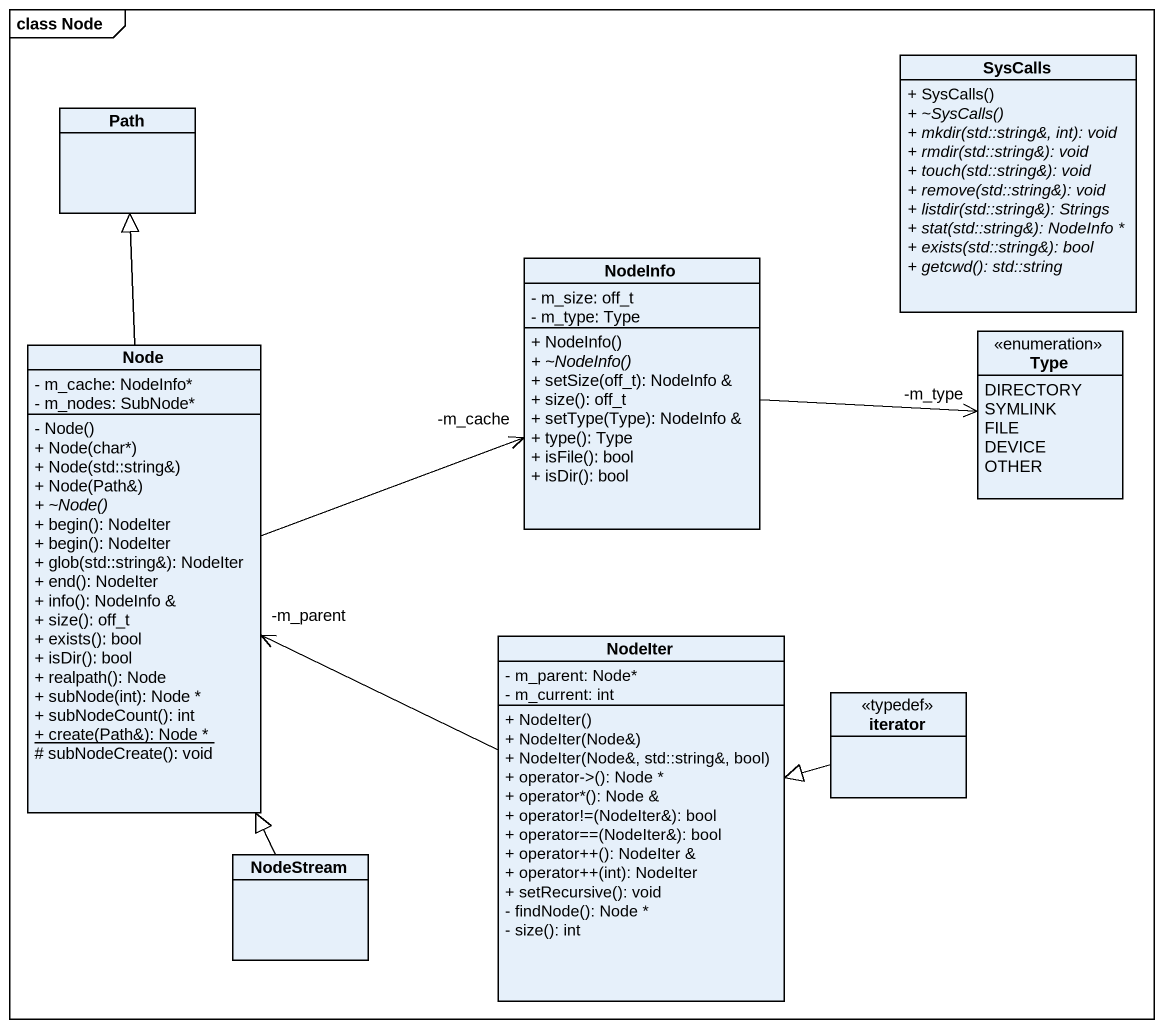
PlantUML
@startuml
mainframe class Node
hide circle
hide empty members
skinparam classAttributeIconSize 0
class SysCalls {
  + SysCalls()
  {abstract} + ~SysCalls()
  {abstract} + mkdir(std::string&, int): void
  {abstract} + rmdir(std::string&): void
  {abstract} + touch(std::string&): void
  {abstract} + remove(std::string&): void
  {abstract} + listdir(std::string&): Strings
  {abstract} + stat(std::string&): NodeInfo *
  {abstract} + exists(std::string&): bool
  {abstract} + getcwd(): std::string
}
class Path
class NodeInfo {
  - m_size: off_t
  - m_type: Type
  + NodeInfo()
  {abstract} + ~NodeInfo()
  + setSize(off_t): NodeInfo &
  + size(): off_t
  + setType(Type): NodeInfo &
  + type(): Type
  + isFile(): bool
  + isDir(): bool
}
class "Node" as Node_ {
  - m_cache: NodeInfo*
  - m_nodes: SubNode*
  - Node()
  + Node(char*)
  + Node(std::string&)
  + Node(Path&)
  {abstract} + ~Node()
  + begin(): NodeIter
  + begin(): NodeIter
  + glob(std::string&): NodeIter
  + end(): NodeIter
  + info(): NodeInfo &
  + size(): off_t
  + exists(): bool
  + isDir(): bool
  + realpath(): Node
  + subNode(int): Node *
  + subNodeCount(): int
  {static} + create(Path&): Node *
  # subNodeCreate(): void
}
enum Type {
  DIRECTORY
  SYMLINK
  FILE
  DEVICE
  OTHER
}
class NodeIter {
  - m_parent: Node*
  - m_current: int
  + NodeIter()
  + NodeIter(Node&)
  + NodeIter(Node&, std::string&, bool)
  + operator->(): Node *
  + operator*(): Node &
  + operator!=(NodeIter&): bool
  + operator==(NodeIter&): bool
  + operator++(): NodeIter &
  + operator++(int): NodeIter
  + setRecursive(): void
  - findNode(): Node *
  - size(): int
}
class iterator <<typedef>>
class NodeStream
NodeInfo -right-> "-m_type" Type
Node_ -up-|> Path
Node_ -right-> "-m_cache" NodeInfo
NodeIter -left-> "-m_parent" Node_
iterator -left-|> NodeIter
NodeStream -up-|> Node_
@enduml
